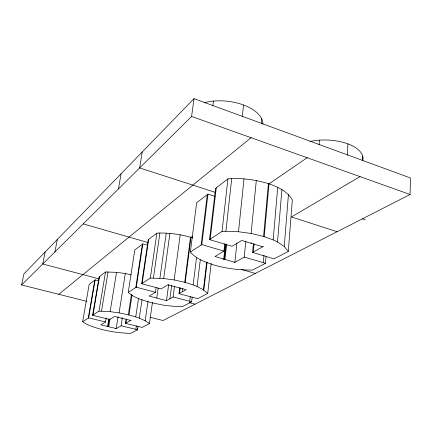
<?xml version="1.0" encoding="UTF-8"?>
<svg xmlns="http://www.w3.org/2000/svg" width="432" height="432" viewBox="0 0 432 432"><rect width="100%" height="100%" fill="white"/><g stroke="black" fill="none" stroke-linecap="round" stroke-linejoin="round"><path stroke-width="0.65" d="M150.088 317.266L163.01 320.517L410.087 194.497L410.4 177.952L194.011 98.636L23.895 273.883L21.6 284.958L86.854 301.363M362.54 160.18L362.718 156.146M347.333 155.207L347.922 143.894M319.097 144.817L319.405 140.168M253.395 243.794L252.563 252.439L274.082 258.854L288.29 251.456L292.334 200.043C287.555 191.311 277.997 186.986 269.017 183.87L268.407 183.627C255.344 179.717 241.569 177.73 227.939 178.875L215.584 188.298L209.509 239.598L231.989 246.299L241.726 240.467L262.748 246.764L263.515 246.321M288.29 251.456L284.245 246.505L288.446 194.53M284.245 246.505L277.501 241.996L281.923 189.578M277.501 241.996L273.175 239.906L277.733 187.31M214.925 196.344L207.959 194.108L196.646 202.732L190.377 252.013C196.295 259.286 205.708 262.121 214.223 265.102C226.665 268.655 239.62 270.146 252.542 270.065L265.442 263.347L266.036 256.678M273.175 239.906L263.574 236.466L268.407 183.627M264.195 236.687L269.017 183.87L307.157 157.729M265.442 263.347L263.315 262.575L263.979 255.226M252.563 252.439L253.309 252.023L254.075 244.031M261.29 123.514L261.743 118.897M263.574 236.466L251.122 233.458L256.311 180.495M234.187 262.726L244.226 257.099L245.819 241.18M236.914 242.935L234.884 262.343L214.99 256.505L223.949 251.122L224.759 243.778M209.509 239.598L222.016 231.482L225.893 231.25L238.496 231.757L244.015 178.843M224.359 259.232L226.033 243.988M224.969 259.416L226.643 244.177M242.266 116.78L243.551 105.003A38.065 19.894 6.1 0 0 204.784 102.541M225.893 231.25L231.73 178.535M225.347 244.463L223.738 259.049L223.069 259.438M222.016 231.482L227.939 178.875M179.761 287.658L178.978 293.663L197.726 298.669L207.695 293.479L211.183 263.455M207.695 293.479L203.402 289.829L206.701 261.965M203.801 290.169L207.09 262.327M210.2 239.15L216.265 187.78M190.377 252.013L201.803 244.598L207.959 194.108M203.402 289.829L197.046 286.475L200.302 259.745M147.355 245.144L142.835 243.848L134.795 249.971L128.223 292.432C134.309 297.875 142.457 300.029 150.071 302.405L163.242 305.132L172.724 306.239L182.434 306.623L191.619 301.844L192.191 297.194M201.139 245.03L207.306 194.611M212.863 105.77L213.451 101.077M191.619 301.844L189.729 301.239L190.307 296.584M197.046 286.475L193.147 284.909L196.582 257.17M178.978 293.663L182.336 291.789L182.763 288.479M193.147 284.909L184.739 282.29L190.512 237.206C179.572 234.29 168.205 232.54 156.859 233.156L148.214 239.749L141.664 283.711L161.114 288.9L167.913 284.834L186.106 289.694L182.336 291.789M185.204 282.436L190.96 237.362L192.623 236.223M179.501 293.371L180.193 288.025M184.739 282.29L174.15 279.947L180.171 234.765M156.125 287.642L155.466 292.28L149.143 296.082L166.487 300.667L173.102 296.946L174.523 286.249M169.889 298.75L171.671 285.476M166.487 300.667L168.664 284.612M21.6 284.958L191.592 116.451L194.011 98.636M141.664 283.711L150.341 278.078L163.669 278.532L169.922 233.388M156.767 298.08L158.161 288.171M159.889 278.327L166.217 233.231M153.425 277.976L159.889 232.972M126.095 319.356L125.48 323.352L142.063 327.424L149.434 323.584L152.453 302.357M150.341 278.078L156.859 233.156M149.434 323.584L145.184 320.749L148.036 301.023M142.144 283.397L148.689 239.382M138.019 326.457L137.527 329.789L135.832 329.303L136.328 325.966M98.977 280.903L95.159 279.898L89.159 284.472L82.658 321.743C88.582 325.949 95.758 327.764 102.654 329.697C111.829 331.889 121.23 333.126 130.664 333.364L137.138 329.989L137.333 328.66M145.184 320.749L139.288 318.125L142.02 299.592M139.288 318.125L135.761 316.883L138.537 298.307M135.81 287.507L142.371 244.199M128.223 292.432L136.274 287.21L142.835 243.848M125.48 323.352L125.869 323.136L126.484 319.135M135.761 316.883L128.309 314.793L131.468 294.154M128.995 314.987L132.046 295.018M115.83 328.763L121.127 325.787L122.359 317.887M142.187 152.021L139.655 167.935L215.536 192.456M118.082 316.661L116.203 328.563L100.845 324.815L105.543 321.991L106.196 318.017M128.309 314.793L119.097 312.881L125.307 273.526L116.521 272.338L105.527 271.982L99.149 276.853L92.605 315.279L109.717 319.48L114.723 316.483L130.75 320.42L131.134 320.193M108.761 319.151L107.579 326.446L107.228 326.651M92.605 315.279L98.971 311.148L110.144 311.672L116.521 272.338M108.059 326.565L109.242 319.27M108.729 326.732L110.014 318.778M98.971 311.148L105.527 271.982M101.52 311.11L108.043 271.885M118.508 188.897L121.046 173.799M92.961 315.052L99.5 276.583M88.285 318.087L94.813 280.163M82.658 321.743L88.63 317.866L95.159 279.898M54.891 251.953L57.326 239.447M45.133 252.002L42.746 263.995L99.079 278.894M58.768 294.305L251.095 137.705M360.072 176.629L291.406 216.95L337.111 231.714M121.716 318.217L122.105 317.99M250.906 243.248L251.667 242.8M253.309 252.023L262.748 246.764M125.869 323.136L130.75 320.42M137.138 329.989L137.527 329.789M238.496 231.757L251.122 233.458M163.669 278.532L174.15 279.947M110.144 311.672L119.097 312.881M125.307 273.526L131.101 274.801M121.127 325.787L135.832 329.303M88.63 317.866L105.543 321.991M173.102 296.946L189.729 301.239M136.274 287.21L155.466 292.28M189.281 302.638L195.07 304.166M244.226 257.099L263.315 262.575M241.24 269.379L255.323 273.434M83.198 223.895L147.755 242.476M201.803 244.598L223.949 251.122M362.345 218.846L365.364 219.856M192.748 237.967L190.512 237.206M191.592 116.451L410.087 194.497M309.998 141.469A36.698 17.604 1.8 0 1 347.668 143.797A36.698 17.604 1.8 0 1 362.729 160.79M243.567 105.008A38.065 19.894 6.1 0 1 262.915 124.222"/></g></svg>
